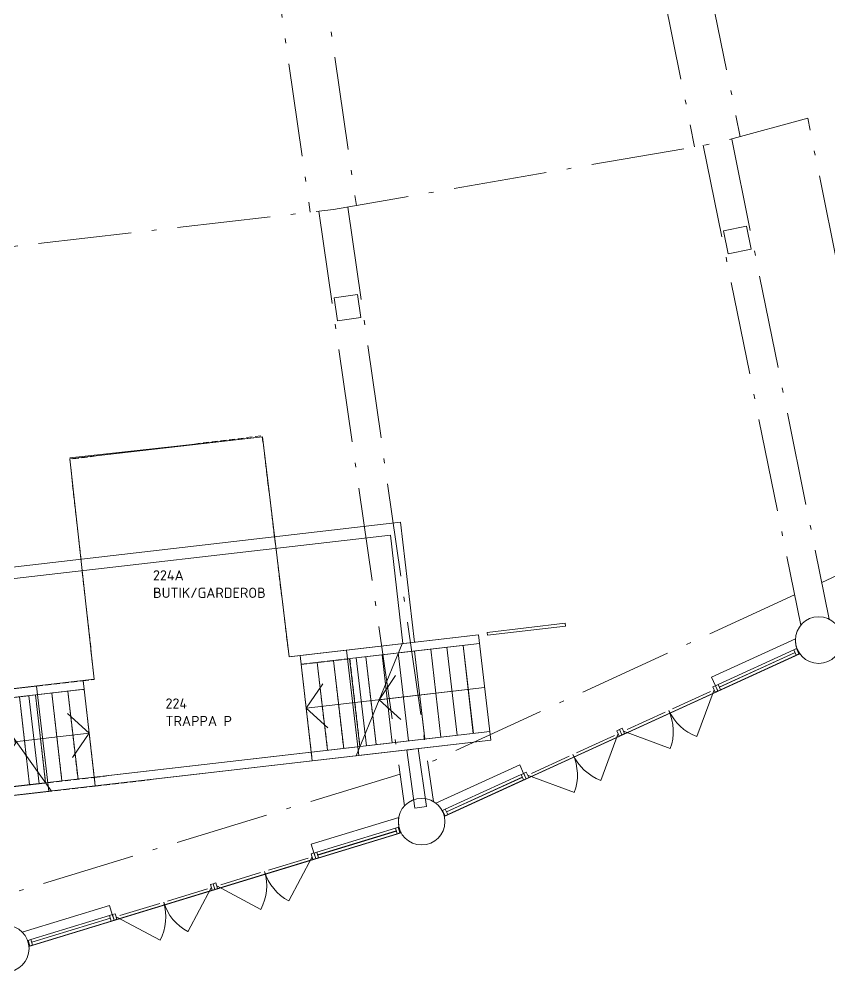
# Model space of a CAD drawing. Header units: millimetres. Extents: x -106764 to 80178, y -104573 to 57950.
# Drawn here: x 11286 to 25207, y -53136 to -36783 of the extents above; entities that cross this region are included whole.
import ezdxf

# ---------------------------------------------------------------- set-up
doc = ezdxf.new("R2010")
doc.units = ezdxf.units.MM
doc.header["$LTSCALE"] = 100
doc.linetypes.add('DASHED', pattern=[0.75, 0.5, -0.25])
doc.linetypes.add('IMPORT-A_PSTRECK_4', pattern=[24, 16, -3.6, 0.8, -3.6])
for name, color, linetype, lineweight in [('A-------T--', 1, 'Continuous', 13), ('A-13G---EDN', 1, 'Continuous', 9), ('A-27B---EJN', 1, 'Continuous', 9), ('A-27C---EJN', 1, 'Continuous', 9), ('A-27D---E-N', 7, 'Continuous', 9), ('A-3311-EA-', 3, 'Continuous', 9), ('A-3360----', 1, 'Continuous', 9), ('A-42D--CE-N', 1, 'Continuous', 9), ('A-42D--FE-N', 1, 'Continuous', 9), ('A-44B---E-N', 1, 'Continuous', 9), ('A-45BY--E-N', 1, 'Continuous', 9), ('A-A-BTA-E-A', 4, 'Continuous', 0), ('A030-O', 1, 'IMPORT-A_PSTRECK_4', 9), ('A037', 1, 'IMPORT-A_PSTRECK_4', 9), ('A120', 9, 'Continuous', 9), ('A120-NR', 9, 'Continuous', 9)]:
    doc.layers.add(name, color=color, linetype=linetype, lineweight=lineweight)
doc.styles.add('ISOCPEUR_3', font='isocpeur.ttf', dxfattribs={"height": 175})

# ---------------------------------------------------------------- blocks, each defined once
blk = doc.blocks.new('CW Pardörr-Glas-Ram - Bef foajéparti-7325329-A-40_P0010')
at = {"layer": 'A-13G---EDN'}
for p, q in [((-855, 5), (-250, 610)), ((855, 5), (250, 610))]:
    blk.add_line(p, q, dxfattribs=at)
for centre, start, end in [((-855, 5), 0, 45), ((855, 5), 135, 180)]:
    blk.add_arc(centre, 855, start, end, dxfattribs=at)
at = {"layer": 'A-42D--CE-N'}
for p, q in [((-785, 5), (-70, 5)), ((70, 5), (785, 5))]:
    blk.add_line(p, q, dxfattribs=at)
blk = doc.blocks.new('Rectangular Mullion - 50x100-4116401-A-40_P0010')
at = {"layer": 'A-42D--FE-N'}
for p, q in [((-50, 50), (0, 50)), ((-50, -50), (-50, 50)), ((0, 50), (0, -50)), ((0, -50), (-50, -50))]:
    blk.add_line(p, q, dxfattribs=at)
blk = doc.blocks.new('Rectangular Mullion - 50x100-4116405-A-40_P0010')
at = {"layer": 'A-42D--FE-N'}
for p, q in [((0, 50), (-50, 50)), ((-50, 50), (-50, -50)), ((0, -50), (0, 50)), ((-50, -50), (0, -50))]:
    blk.add_line(p, q, dxfattribs=at)
blk = doc.blocks.new('System Panel - Partiglas_ tunnt-4116433-A-40_P0010')
at = {"layer": 'A-42D--FE-N'}
for p, q in [((706, 1), (-706, 1)), ((-706, 1), (-706, -1)), ((706, -1), (706, 1)), ((-706, -1), (706, -1))]:
    blk.add_line(p, q, dxfattribs=at)
blk = doc.blocks.new('Rectangular Mullion - 50x100-4116432-A-40_P0010')
at = {"layer": 'A-42D--FE-N'}
for p, q in [((11488, -52579), (12839, -52167)), ((11518, -52675), (12868, -52262))]:
    blk.add_line(p, q, dxfattribs=at)
blk = doc.blocks.new('Rectangular Mullion - 50x100-4116429-A-40_P0010')
at = {"layer": 'A-42D--FE-N'}
for p, q in [((-50, 50), (0, 50)), ((-50, -50), (-50, 50)), ((0, 50), (0, -50)), ((0, -50), (-50, -50))]:
    blk.add_line(p, q, dxfattribs=at)
blk = doc.blocks.new('Rectangular Mullion - 50x100-4116430-A-40_P0010')
at = {"layer": 'A-42D--FE-N'}
for p, q in [((0, 50), (-50, 50)), ((-50, 50), (-50, -50)), ((0, -50), (0, 50)), ((-50, -50), (0, -50))]:
    blk.add_line(p, q, dxfattribs=at)
blk = doc.blocks.new('System Panel - Partiglas_ tunnt-4116436-A-40_P0010')
at = {"layer": 'A-42D--FE-N'}
for p, q in [((715, 1), (-715, 1)), ((-715, 1), (-715, -1)), ((715, -1), (715, 1)), ((-715, -1), (715, -1))]:
    blk.add_line(p, q, dxfattribs=at)
blk = doc.blocks.new('Rectangular Mullion - 50x100-4116435-A-40_P0010')
at = {"layer": 'A-42D--FE-N'}
for p, q in [((18603, -50345), (19903, -49750)), ((18644, -50436), (19945, -49841))]:
    blk.add_line(p, q, dxfattribs=at)
blk = doc.blocks.new('Railing - Railing-5016800-A-40_P0010')
at = {"layer": 'A-45BY--E-N'}
for p, q in [((20661, -47152), (19320, -47308)), ((19326, -47358), (20666, -47202)), ((20661, -47152), (20666, -47202)), ((19326, -47358), (19320, -47308))]:
    blk.add_line(p, q, dxfattribs=at)
blk = doc.blocks.new('A$C1C1A1003')
at = {"layer": 'A-------T--'}
for p, q in [((3822, -1391), (2615, 302)), ((-3404, -2226), (-2615, -303))]:
    blk.add_line(p, q, dxfattribs=at)
for points in [[(5135, -1240), (2870, -1500), (2662, 307), (4927, 567), (4944, 418), (2828, 175), (3002, -1334), (5118, -1091), (5135, -1240)], [(-4717, -2378), (-2452, -2115), (-2662, -308), (-4927, -571), (-4909, -720), (-2794, -474), (-2618, -1984), (-4734, -2229), (-4717, -2378)]]:
    blk.add_lwpolyline(points, dxfattribs=at)
at = {"layer": 'A-3360----'}
for p, q in [((4927, 567), (5135, -1240)), ((4557, -1156), (4383, 354)), ((4835, -1124), (4662, 386)), ((3050, -309), (2993, 194)), ((3386, -780), (3271, 226)), ((3722, -1251), (3549, 258)), ((4000, -1220), (3827, 290)), ((4279, -1188), (4105, 322)), ((3218, -545), (3503, -129)), ((-2615, -303), (-4927, -571)), ((-4927, -571), (-4717, -2378)), ((-3895, -2132), (-4070, -623)), ((-3617, -2100), (-3792, -590)), ((-3339, -2067), (-3514, -558)), ((-3119, -1532), (-3236, -526)), ((-2899, -997), (-2958, -493)), ((-4451, -2197), (-4627, -687)), ((-4173, -2164), (-4349, -655)), ((-3009, -1264), (-3381, -925)), ((5118, -1091), (3722, -1251))]:
    blk.add_line(p, q, dxfattribs=at)
at = {"layer": 'A-3360----', "linetype": 'DASHED', "ltscale": 2}
for p, q in [((-1863, -215), (1863, 215)), ((1863, 215), (2615, 302)), ((2070, -1592), (1863, 215)), ((-1845, -364), (1880, 64)), ((2679, 158), (1880, 66)), ((2331, -1411), (2158, 98)), ((2610, -1379), (2436, 130)), ((2888, -1347), (2714, 162)), ((-1863, -215), (-2615, -303)), ((-1653, -2022), (-1863, -215)), ((-2794, -474), (-1845, -364)), ((-2504, -1970), (-2680, -461)), ((-2226, -1938), (-2402, -429)), ((-1948, -1906), (-2124, -397)), ((3166, -1315), (3054, -338)), ((-2783, -2003), (-2896, -1026)), ((2053, -1439), (2887, -1341)), ((-3061, -2035), (-3116, -1562)), ((2071, -1595), (2870, -1500)), ((-3339, -2067), (-1670, -1873)), ((-2452, -2115), (-1653, -2022))]:
    blk.add_line(p, q, dxfattribs=at)
at = {"layer": 'A-3360----', "flags": 128}
for points in [[(5031, -336), (3218, -545), (3590, -885)], [(-4822, -1475), (-3009, -1264), (-3294, -1680)]]:
    blk.add_lwpolyline(points, dxfattribs=at)
at = {"layer": 'A-3360----', "linetype": 'DASHED', "ltscale": 2, "flags": 128}
for points in [[(2073, -1594), (1883, -1614), (2297, -5397)], [(-1653, -2022), (-1463, -1999), (-1009, -5776), (2299, -5414)]]:
    blk.add_lwpolyline(points, dxfattribs=at)

msp = doc.modelspace()

# ---------------------------------------------------------------- linework, layer by layer
at = {"layer": 'A-------T--'}
for points in [[(10421.4, -48364.1), (10183.1, -46301.3), (17835.2, -45417.2), (18075.1, -47478)], [(10620.1, -48341.2), (10404.7, -46477), (17659.6, -45638.8), (17876.4, -47501.2)]]:
    msp.add_lwpolyline(points, dxfattribs=at)
at = {"layer": 'A-27B---EJN'}
for p, q in [((24691.2, -47676.1), (18585.5, -50467.4)), ((17846.3, -50747.7), (11454.7, -52698.6))]:
    msp.add_line(p, q, dxfattribs=at)
at = {"layer": 'A-27C---EJN'}
for p, q in [((23174.2, -48078.2), (24613.5, -47420.2)), ((24686.8, -47672.6), (24673.8, -47678.5)), ((23240.5, -48223.3), (23174.2, -48078.2)), ((18441.6, -50241.8), (19881.9, -49583.3)), ((19948.3, -49728.4), (19881.9, -49583.3)), ((16302.4, -50941.8), (17803.8, -50483.6)), ((18598.6, -50455.9), (18584.2, -50462.5)), ((17843.1, -50743.4), (17824.8, -50749)), ((16349, -51094.4), (16302.4, -50941.8)), ((11341.6, -52456), (12840.1, -51998.6)), ((12886.7, -52151.2), (12840.1, -51998.6)), ((11469.5, -52688.8), (11454.3, -52693.5))]:
    msp.add_line(p, q, dxfattribs=at)
for centre, start, end in [((25013, -47441), 177.01942, 180), ((25013, -47441), 180, 189.46444), ((25013, -47441), 192.5608, 198.94119), ((25013, -47441), 202.60963, 208.43802), ((25013, -47441), 212.29988, 215.37489), ((18197, -50557), 170.46159, 180), ((18197, -50557), 169.42494, 169.80899), ((18197, -50557), 180, 189.64701), ((18197, -50557), 192.83895, 199.29644), ((18197, -50557), 203.11015, 207.78041)]:
    msp.add_arc(centre, 400, start, end, dxfattribs=at)
at = {"layer": 'A-27D---E-N'}
for p, q in [((23773.4, -40338.6), (23381.4, -40418.3)), ((23853, -40730.6), (23773.4, -40338.6)), ((23381.4, -40418.3), (23461.1, -40810.3)), ((23461.1, -40810.3), (23853, -40730.6)), ((17093.9, -41508.8), (16698, -41565.9)), ((17151, -41904.7), (17093.9, -41508.8)), ((16698, -41565.9), (16755.1, -41961.8)), ((16755.1, -41961.8), (17151, -41904.7))]:
    msp.add_line(p, q, dxfattribs=at)
for centre, start, end in [((25013, -47441), 0, 180), ((25013, -47441), 180, 0), ((18197, -50557), 0, 180), ((18197, -50557), 180, 0), ((11058, -52736), 360, 180), ((11058, -52736), 180, 0)]:
    msp.add_arc(centre, 400, start, end, dxfattribs=at)
at = {"layer": 'A-3311-EA-', "flags": 128}
msp.add_lwpolyline([(17940.7, -49330), (18138.7, -49301.9), (18279.6, -50295.7), (18081.5, -50323.7)], close=True, dxfattribs=at)
at = {"layer": 'A-3360----'}
for p, q in [((19190.9, -47499.1), (16127, -47855.1)), ((18630.1, -47564.3), (18805.5, -49073.5)), ((18908.3, -47531.9), (19083.6, -49041.2)), ((17239.5, -47725.8), (17414.8, -49235)), ((17517.6, -47693.5), (17692.9, -49202.7)), ((17795.7, -47661.2), (17971.1, -49170.4)), ((18073.9, -47628.9), (18249.2, -49138.1)), ((18352, -47596.6), (18527.3, -49105.8)), ((16405.1, -47822.7), (16580.4, -49332)), ((16683.2, -47790.4), (16858.6, -49299.7)), ((16961.3, -47758.1), (17136.7, -49267.4)), ((9339.2, -48637.4), (12403.6, -48285.3)), ((11569.1, -48381.2), (11742.5, -49890.6)), ((11847.2, -48349.2), (12020.7, -49858.6)), ((12125.4, -48317.2), (12298.9, -49826.7)), ((11290.9, -48413.1), (11464.4, -49922.6)), ((16214.6, -48609.7), (16586.6, -48949.1)), ((12490.3, -49040), (12205.6, -49455.3)), ((19366.3, -49008.3), (16302.3, -49364.3)), ((16302.3, -49364.3), (12576.8, -49792.4)), ((16319.6, -49513.3), (12594.2, -49943.7)), ((9512.6, -50146.8), (12577, -49794.7))]:
    msp.add_line(p, q, dxfattribs=at)
at = {"layer": 'A-3360----', "flags": 128}
for points in [[(16109.7, -47706.1), (15920.4, -47729.7), (15465.9, -43952.1), (12157.6, -44314.4)], [(12384.1, -48134.2), (12573.8, -48114.3), (12159.6, -44332)], [(19278.6, -48253.7), (16214.6, -48609.7), (16498.9, -48194)], [(9425.9, -49392.1), (12490.3, -49040), (12118.8, -48700.1)]]:
    msp.add_lwpolyline(points, dxfattribs=at)
for points in [[(16319.6, -49513.3), (19383.6, -49157.3), (19173.6, -47350.1), (16109.7, -47706.1)], [(12594.2, -49943.7), (9529.8, -50295.9), (9322.1, -48488.4), (12386.5, -48136.2)]]:
    msp.add_lwpolyline(points, close=True, dxfattribs=at)
at = {"layer": 'A-44B---E-N'}
for p, q in [((24686.8, -47672.6), (24688.2, -47671.9)), ((19990, -49819.8), (23282.3, -48314.7)), ((12916, -52247.3), (16378.3, -51190.5))]:
    msp.add_line(p, q, dxfattribs=at)
at = {"layer": 'A-A-BTA-E-A'}
msp.add_lwpolyline([(19383.6, -49157.4), (9529.7, -50295.9), (9322.1, -48488.4), (12573.8, -48114.3), (12159.6, -44332), (15465.9, -43952.1), (15920.3, -47729.8), (19173.6, -47350.2)], close=True, dxfattribs=at)
at = {"layer": 'A030-O'}
for p, q in [((24600.2, -46665.1), (18305.4, -49557.4)), ((17826.6, -49740.4), (11225.2, -51764.4))]:
    msp.add_line(p, q, dxfattribs=at)
at = {"layer": 'A030-O', "flags": 128}
msp.add_lwpolyline([(-25066.8, -46450.7), (-26326.7, -45871.8), (-24825.5, -38486.7), (-23278.3, -38907.3), (-16681.8, -40052.6), (-10030.9, -40818.5), (-3347.2, -41202.5), (0, -41202.5), (3347.2, -41202.5), (10030.9, -40818.5), (16681.8, -40052.6), (23278.3, -38907.3), (24825.5, -38486.7), (26326.7, -45871.8), (25066.8, -46450.7)], dxfattribs=at)
at = {"layer": 'A037'}
for p, q in [((21678.9, -29031), (23665.1, -38802.2)), ((20894.9, -29190.3), (22884.1, -38975.8)), ((15680.7, -30310.3), (17076.1, -39984.2)), ((14888.9, -30424.5), (16284.3, -40098.4)), ((23520.1, -38841.6), (25195, -47081.6)), ((23031.9, -38950.1), (24706.1, -47186.2)), ((16928.2, -40009.9), (18399.9, -50212.3)), ((16433.4, -40081.3), (17905, -50283.6))]:
    msp.add_line(p, q, dxfattribs=at)

# ---------------------------------------------------------------- block references
at = {"layer": 'A-------T--', "xscale": -1, "rotation": 193.194591011757}
msp.add_blockref('A$C1C1A1003', (14457.4, -49729.7), dxfattribs=at)
at = {"layer": 'A-42D--CE-N'}
for p, rotation in [((22438.3, -48645), 204.5679659481128), ((20792.1, -49397.6), 204.5679659481128), ((15498, -51406.4), 196.9734901635127), ((13766.9, -51934.8), 196.9734901635127)]:
    msp.add_blockref('CW Pardörr-Glas-Ram - Bef foajéparti-7325329-A-40_P0010', p, dxfattribs=dict(at, rotation=rotation))
at = {"layer": 'A-42D--FE-N'}
for name, p in [('Rectangular Mullion - 50x100-4116435-A-40_P0010', (4683.8, 2141.2)), ('Rectangular Mullion - 50x100-4116435-A-40_P0010', (0, 0)), ('Rectangular Mullion - 50x100-4116432-A-40_P0010', (4908.8, 1498.3)), ('Rectangular Mullion - 50x100-4116432-A-40_P0010', (0, 0))]:
    msp.add_blockref(name, p, dxfattribs=at)
for name, p, rotation in [('System Panel - Partiglas_ tunnt-4116436-A-40_P0010', (23957.5, -47951.6), 204.5679659481098), ('Rectangular Mullion - 50x100-4116430-A-40_P0010', (24653.2, -47633.5), 24.56796594810979), ('Rectangular Mullion - 50x100-4116405-A-40_P0010', (23261.3, -48268.7), 24.56796594811281), ('Rectangular Mullion - 50x100-4116405-A-40_P0010', (21615.2, -49021.3), 24.56796594811281), ('System Panel - Partiglas_ tunnt-4116436-A-40_P0010', (19273.7, -50092.8), 204.5679659481098), ('Rectangular Mullion - 50x100-4116430-A-40_P0010', (19969.5, -49774.7), 24.56796594810979), ('Rectangular Mullion - 50x100-4116430-A-40_P0010', (17810.4, -50701.7), 16.97349016351045), ('System Panel - Partiglas_ tunnt-4116433-A-40_P0010', (17087.1, -50922.4), 196.9734901635105), ('Rectangular Mullion - 50x100-4116405-A-40_P0010', (16363.6, -51142.2), 16.97349016351276), ('Rectangular Mullion - 50x100-4116405-A-40_P0010', (14632.5, -51670.6), 16.97349016351276), ('Rectangular Mullion - 50x100-4116430-A-40_P0010', (12901.6, -52200), 16.97349016351045), ('System Panel - Partiglas_ tunnt-4116433-A-40_P0010', (12178.3, -52420.7), 196.9734901635105)]:
    msp.add_blockref(name, p, dxfattribs=dict(at, rotation=rotation))
at = {"layer": 'A-42D--FE-N', "extrusion": (0, 0, -1)}
for name, p, rotation in [('Rectangular Mullion - 50x100-4116429-A-40_P0010', (-23261.7, -48269.6), 335.4320340518902), ('Rectangular Mullion - 50x100-4116401-A-40_P0010', (-21615.2, -49021.3), 335.4320340518872), ('Rectangular Mullion - 50x100-4116401-A-40_P0010', (-19969, -49773.8), 335.4320340518872), ('Rectangular Mullion - 50x100-4116429-A-40_P0010', (-18578, -50410.9), 335.4320340518902), ('Rectangular Mullion - 50x100-4116429-A-40_P0010', (-16363.9, -51143.2), 343.0265098364895), ('Rectangular Mullion - 50x100-4116401-A-40_P0010', (-14632.5, -51670.6), 343.0265098364873), ('Rectangular Mullion - 50x100-4116401-A-40_P0010', (-12901.3, -52199), 343.0265098364873), ('Rectangular Mullion - 50x100-4116429-A-40_P0010', (-11455.1, -52641.5), 343.0265098364895)]:
    msp.add_blockref(name, p, dxfattribs=dict(at, rotation=rotation))
at = {"layer": 'A-45BY--E-N'}
msp.add_blockref('Railing - Railing-5016800-A-40_P0010', (0, 0), dxfattribs=at)

# ---------------------------------------------------------------- texts
at = {"layer": 'A120', "char_height": 175, "attachment_point": 1, "line_spacing_factor": 1.149209, "style": 'ISOCPEUR_3'}
for s, insert, width in [('BUTIK/GARDEROB', (13585.1, -46542), 2216.981), ('TRAPPA P', (13800, -48741.5), 1338.554)]:
    msp.add_mtext(s, dxfattribs=dict(at, insert=insert, width=width))
at = {"layer": 'A120-NR', "char_height": 175, "attachment_point": 1, "line_spacing_factor": 1.149209, "style": 'ISOCPEUR_3'}
for s, insert, width in [('224A', (13585.1, -46242), 627.447), ('224', (13800, -48441.5), 460.128)]:
    msp.add_mtext(s, dxfattribs=dict(at, insert=insert, width=width))

doc.saveas('drawing.dxf')
